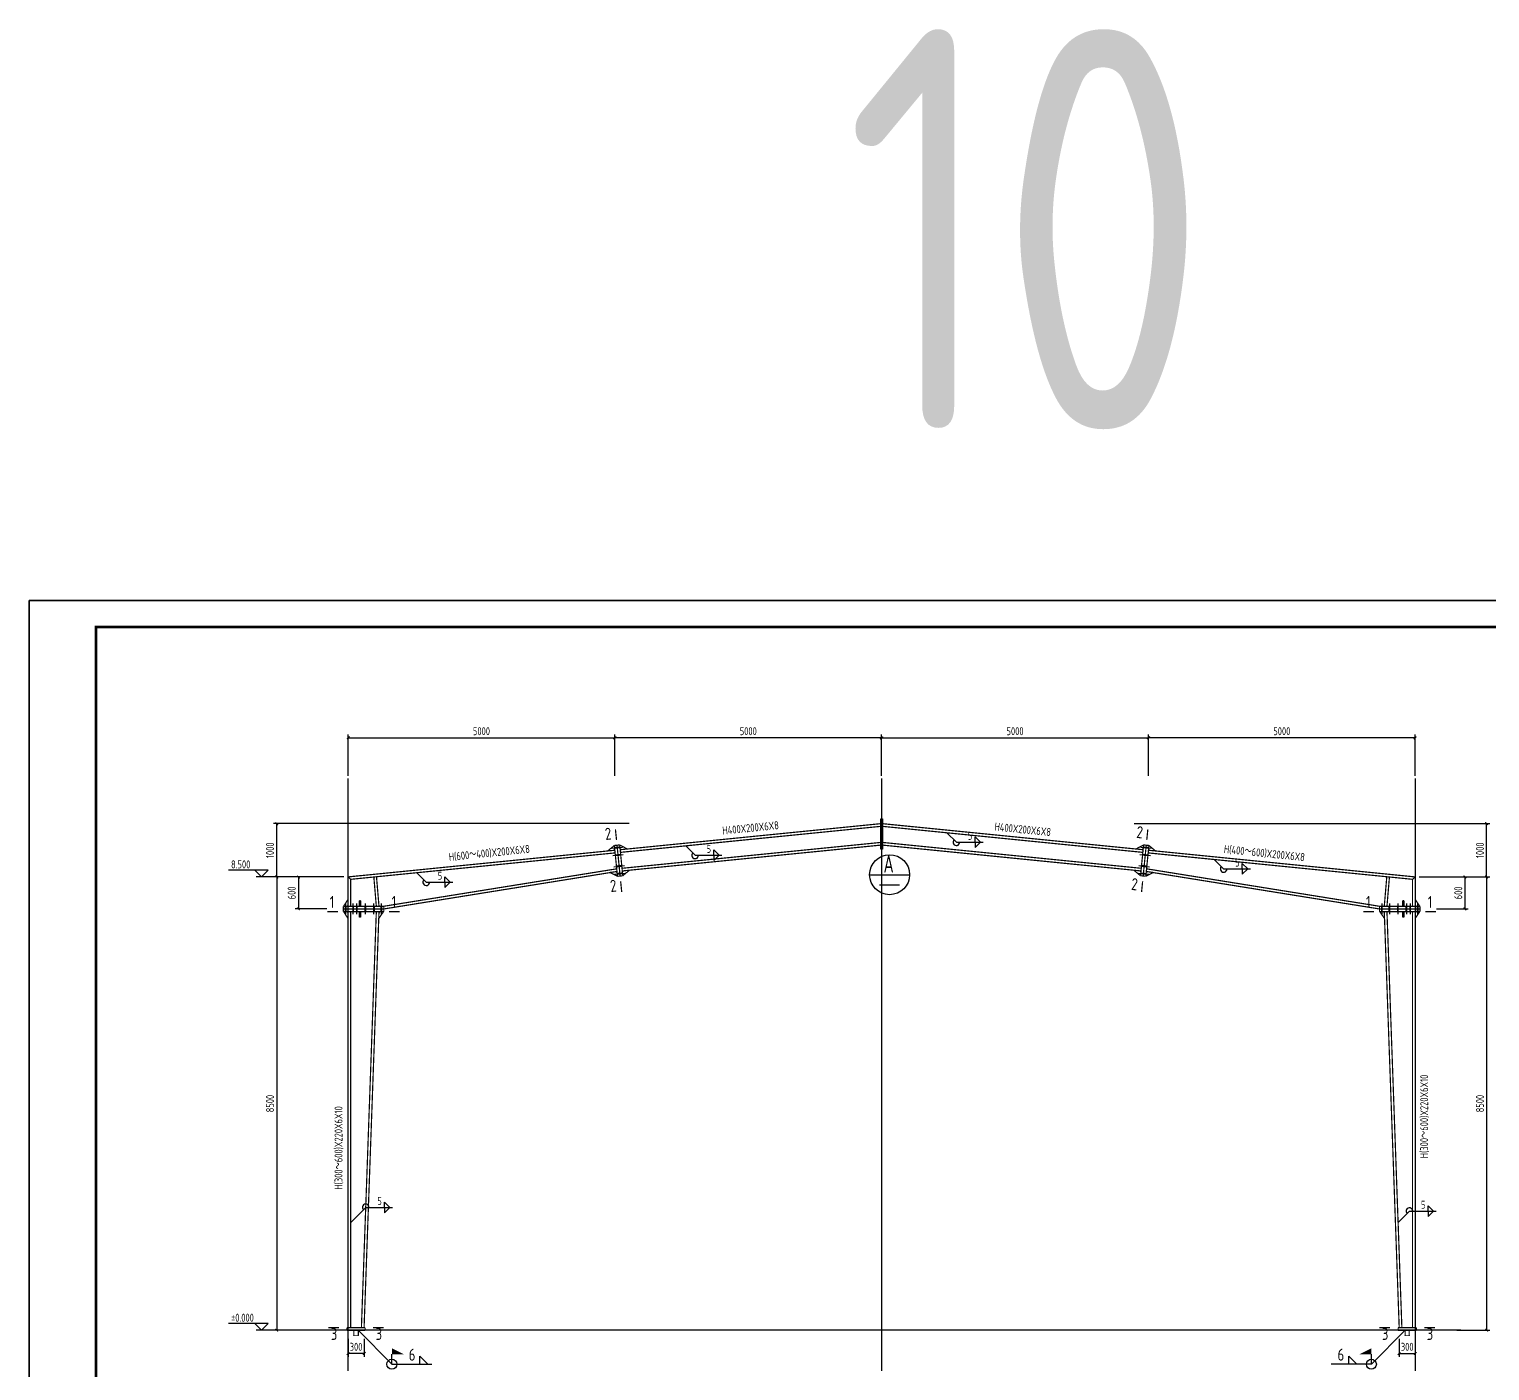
# Model space of a CAD drawing. Header units: millimetres. Extents: x 866561 to 876967, y 40200 to 44891.
# Drawn here: x 875132 to 875680, y 40513 to 41016 of the extents above; entities that cross this region are included whole.
import ezdxf
from ezdxf.enums import TextEntityAlignment as Align

# ---------------------------------------------------------------- set-up
doc = ezdxf.new("R2010")
doc.units = ezdxf.units.MM
doc.header["$LTSCALE"] = 1000
doc.header["$MEASUREMENT"] = 0
doc.linetypes.add('DOTE', pattern=[2.42, 2, -0.2, 0.02, -0.2])
for name, color, linetype in [('10', 7, 'Continuous'), ('114', 2, 'Continuous'), ('116', 1, 'Continuous'), ('14', 2, 'Continuous'), ('1530', 253, 'Continuous'), ('1534', 7, 'Continuous'), ('DOTE', 1, 'DOTE'), ('柱子', 8, 'Continuous'), ('标准截面(白色)', 7, 'Continuous'), ('梁集中标注', 2, 'Continuous'), ('焊缝标注', 3, 'Continuous'), ('索引符号标注', 253, 'Continuous')]:
    doc.layers.add(name, color=color, linetype=linetype)
doc.styles.add('GBHZ', font='gbenor.shx', dxfattribs={"width": 0.9, "bigfont": 'gbcbig.shx'})
doc.dimstyles.new('Y50', dxfattribs={"dimscale": 0, "dimtxt": 3, "dimasz": 0.01, "dimexe": 1.2, "dimexo": 1, "dimgap": 1, "dimtad": 1, "dimdec": 0, "dimlfac": 50, "dimzin": 0, "dimdsep": 46, "dimtxsty": 'GBHZ', "dimblk1": 'DX', "dimblk2": 'DX', "dimsah": 1, "dimcen": 0.09, "dimdle": 1, "dimadec": 0, "dimazin": 0, "dimtfac": 1, "dimtdec": 0, "dimtix": 1, "dimtmove": 2, "dimatfit": 3, "dimldrblk": 'DX', "dimfxl": 0, "dimtolj": 1, "dimtzin": 0, "dimarcsym": 0})

# ---------------------------------------------------------------- blocks, each defined once
blk = doc.blocks.new('DX')
at = {"color": 0, "linetype": 'ByBlock', "const_width": 40}
blk.add_lwpolyline([(-54, -51), (46, 49)], dxfattribs=at)
blk = doc.blocks.new('*D664')
at = {"color": 0, "lineweight": -2}
for p, q in [((875238.07, 40698.44), (875223.66, 40698.44)), ((875224.86, 40698.43), (875224.86, 40528.45)), ((875236.07, 40528.44), (875223.66, 40528.44))]:
    blk.add_line(p, q, dxfattribs=at)
at = {"layer": 'Defpoints', "color": 0}
for p in [(875239.07, 40698.44), (875224.86, 40528.44), (875237.07, 40528.44)]:
    blk.add_point(p, dxfattribs=at)
at = {"color": 0, "lineweight": -2, "xscale": 0.01, "yscale": 0.01, "zscale": 0.01}
for p, rotation in [((875224.86, 40698.44), 90), ((875224.86, 40528.44), 270)]:
    blk.add_blockref('DX', p, dxfattribs=dict(at, rotation=rotation))
at = {"color": 0, "insert": (875222.36, 40613.44), "char_height": 3, "attachment_point": 5, "rotation": 90, "style": 'GBHZ'}
blk.add_mtext('\\A1;8500', dxfattribs=at)
blk = doc.blocks.new('*D665')
at = {"color": 0, "lineweight": -2}
for p, q in [((875356.96, 40718.44), (875223.66, 40718.44)), ((875224.86, 40698.45), (875224.86, 40718.43)), ((875250.07, 40698.44), (875223.66, 40698.44))]:
    blk.add_line(p, q, dxfattribs=at)
at = {"layer": 'Defpoints', "color": 0}
for p in [(875224.86, 40718.44), (875357.96, 40718.44), (875251.07, 40698.44)]:
    blk.add_point(p, dxfattribs=at)
at = {"color": 0, "lineweight": -2, "xscale": 0.01, "yscale": 0.01, "zscale": 0.01}
for p, rotation in [((875224.86, 40718.44), 90), ((875224.86, 40698.44), 270)]:
    blk.add_blockref('DX', p, dxfattribs=dict(at, rotation=rotation))
at = {"color": 0, "insert": (875222.36, 40708.44), "char_height": 3, "attachment_point": 5, "rotation": 90, "style": 'GBHZ'}
blk.add_mtext('\\A1;1000', dxfattribs=at)
blk = doc.blocks.new('*D721')
at = {"color": 0, "lineweight": -2}
for p, q in [((875251.62, 40525.18), (875251.62, 40518.52)), ((875257.62, 40525.18), (875257.62, 40518.52)), ((875251.61, 40519.72), (875251.6, 40519.72)), ((875257.62, 40519.72), (875251.62, 40519.72)), ((875257.63, 40519.72), (875257.64, 40519.72))]:
    blk.add_line(p, q, dxfattribs=at)
at = {"layer": 'Defpoints', "color": 0}
for p in [(875251.62, 40526.18), (875257.62, 40526.18), (875251.62, 40519.72)]:
    blk.add_point(p, dxfattribs=at)
at = {"color": 0, "lineweight": -2, "xscale": 0.01, "yscale": 0.01, "zscale": 0.01}
blk.add_blockref('DX', (875251.62, 40519.72), dxfattribs=at)
at = {"color": 0, "lineweight": -2, "xscale": 0.01, "yscale": 0.01, "zscale": 0.01, "rotation": 180}
blk.add_blockref('DX', (875257.62, 40519.72), dxfattribs=at)
at = {"color": 0, "insert": (875254.62, 40522.22), "char_height": 3, "attachment_point": 5, "style": 'GBHZ'}
blk.add_mtext('\\A1;300', dxfattribs=at)
blk = doc.blocks.new('*D722')
at = {"color": 0, "lineweight": -2}
for p, q in [((875645.62, 40525.18), (875645.62, 40518.52)), ((875651.62, 40525.18), (875651.62, 40518.52)), ((875645.61, 40519.72), (875645.6, 40519.72)), ((875645.62, 40519.72), (875651.62, 40519.72)), ((875651.63, 40519.72), (875651.64, 40519.72))]:
    blk.add_line(p, q, dxfattribs=at)
at = {"layer": 'Defpoints', "color": 0}
for p in [(875645.62, 40526.18), (875651.62, 40526.18), (875651.62, 40519.72)]:
    blk.add_point(p, dxfattribs=at)
at = {"color": 0, "lineweight": -2, "xscale": 0.01, "yscale": 0.01, "zscale": 0.01}
blk.add_blockref('DX', (875645.62, 40519.72), dxfattribs=at)
at = {"color": 0, "lineweight": -2, "xscale": 0.01, "yscale": 0.01, "zscale": 0.01, "rotation": 180}
blk.add_blockref('DX', (875651.62, 40519.72), dxfattribs=at)
at = {"color": 0, "insert": (875648.62, 40522.22), "char_height": 3, "attachment_point": 5, "style": 'GBHZ'}
blk.add_mtext('\\A1;300', dxfattribs=at)
blk = doc.blocks.new('*D723')
at = {"color": 0, "lineweight": -2}
for p, q in [((875251.62, 40736.39), (875251.62, 40751.79)), ((875251.63, 40750.59), (875351.61, 40750.59)), ((875351.62, 40736.39), (875351.62, 40751.79))]:
    blk.add_line(p, q, dxfattribs=at)
at = {"layer": 'Defpoints', "color": 0}
for p in [(875351.62, 40750.59), (875251.62, 40735.39), (875351.62, 40735.39)]:
    blk.add_point(p, dxfattribs=at)
at = {"color": 0, "lineweight": -2, "xscale": 0.01, "yscale": 0.01, "zscale": 0.01, "rotation": 180}
blk.add_blockref('DX', (875251.62, 40750.59), dxfattribs=at)
at = {"color": 0, "lineweight": -2, "xscale": 0.01, "yscale": 0.01, "zscale": 0.01}
blk.add_blockref('DX', (875351.62, 40750.59), dxfattribs=at)
at = {"color": 0, "insert": (875301.62, 40753.09), "char_height": 3, "attachment_point": 5, "style": 'GBHZ'}
blk.add_mtext('\\A1;5000', dxfattribs=at)
blk = doc.blocks.new('*D724')
at = {"color": 0, "lineweight": -2}
for p, q in [((875351.62, 40736.39), (875351.62, 40751.79)), ((875451.61, 40750.59), (875351.63, 40750.59)), ((875451.62, 40736.39), (875451.62, 40751.79))]:
    blk.add_line(p, q, dxfattribs=at)
at = {"layer": 'Defpoints', "color": 0}
for p in [(875351.62, 40750.59), (875351.62, 40735.39), (875451.62, 40735.39)]:
    blk.add_point(p, dxfattribs=at)
at = {"color": 0, "lineweight": -2, "xscale": 0.01, "yscale": 0.01, "zscale": 0.01, "rotation": 180}
blk.add_blockref('DX', (875351.62, 40750.59), dxfattribs=at)
at = {"color": 0, "lineweight": -2, "xscale": 0.01, "yscale": 0.01, "zscale": 0.01}
blk.add_blockref('DX', (875451.62, 40750.59), dxfattribs=at)
at = {"color": 0, "insert": (875401.62, 40753.09), "char_height": 3, "attachment_point": 5, "style": 'GBHZ'}
blk.add_mtext('\\A1;5000', dxfattribs=at)
blk = doc.blocks.new('*D725')
at = {"color": 0, "lineweight": -2}
for p, q in [((875551.62, 40736.39), (875551.62, 40751.79)), ((875651.61, 40750.59), (875551.63, 40750.59)), ((875651.62, 40736.39), (875651.62, 40751.79))]:
    blk.add_line(p, q, dxfattribs=at)
at = {"layer": 'Defpoints', "color": 0}
for p in [(875551.62, 40750.59), (875551.62, 40735.39), (875651.62, 40735.39)]:
    blk.add_point(p, dxfattribs=at)
at = {"color": 0, "lineweight": -2, "xscale": 0.01, "yscale": 0.01, "zscale": 0.01, "rotation": 180}
blk.add_blockref('DX', (875551.62, 40750.59), dxfattribs=at)
at = {"color": 0, "lineweight": -2, "xscale": 0.01, "yscale": 0.01, "zscale": 0.01}
blk.add_blockref('DX', (875651.62, 40750.59), dxfattribs=at)
at = {"color": 0, "insert": (875601.62, 40753.09), "char_height": 3, "attachment_point": 5, "style": 'GBHZ'}
blk.add_mtext('\\A1;5000', dxfattribs=at)
blk = doc.blocks.new('*D726')
at = {"color": 0, "lineweight": -2}
for p, q in [((875451.62, 40736.39), (875451.62, 40751.79)), ((875451.63, 40750.59), (875551.61, 40750.59)), ((875551.62, 40736.39), (875551.62, 40751.79))]:
    blk.add_line(p, q, dxfattribs=at)
at = {"layer": 'Defpoints', "color": 0}
for p in [(875551.62, 40750.59), (875451.62, 40735.39), (875551.62, 40735.39)]:
    blk.add_point(p, dxfattribs=at)
at = {"color": 0, "lineweight": -2, "xscale": 0.01, "yscale": 0.01, "zscale": 0.01, "rotation": 180}
blk.add_blockref('DX', (875451.62, 40750.59), dxfattribs=at)
at = {"color": 0, "lineweight": -2, "xscale": 0.01, "yscale": 0.01, "zscale": 0.01}
blk.add_blockref('DX', (875551.62, 40750.59), dxfattribs=at)
at = {"color": 0, "insert": (875501.62, 40753.09), "char_height": 3, "attachment_point": 5, "style": 'GBHZ'}
blk.add_mtext('\\A1;5000', dxfattribs=at)
blk = doc.blocks.new('*D814')
at = {"color": 0, "lineweight": -2}
for p, q in [((875245.47, 40698.44), (875231.79, 40698.44)), ((875232.99, 40698.43), (875232.99, 40686.44)), ((875243.68, 40686.43), (875231.79, 40686.43))]:
    blk.add_line(p, q, dxfattribs=at)
at = {"layer": 'Defpoints', "color": 0}
for p in [(875246.47, 40698.44), (875232.99, 40686.43), (875244.68, 40686.43)]:
    blk.add_point(p, dxfattribs=at)
at = {"color": 0, "lineweight": -2, "xscale": 0.01, "yscale": 0.01, "zscale": 0.01}
for p, rotation in [((875232.99, 40698.44), 90), ((875232.99, 40686.43), 270)]:
    blk.add_blockref('DX', p, dxfattribs=dict(at, rotation=rotation))
at = {"color": 0, "insert": (875230.49, 40692.44), "char_height": 3, "attachment_point": 5, "rotation": 90, "style": 'GBHZ'}
blk.add_mtext('\\A1;600', dxfattribs=at)
blk = doc.blocks.new('*D816')
at = {"color": 0, "lineweight": -2}
for p, q in [((875665.16, 40698.44), (875679.57, 40698.44)), ((875678.37, 40698.43), (875678.37, 40528.45)), ((875667.16, 40528.44), (875679.57, 40528.44))]:
    blk.add_line(p, q, dxfattribs=at)
at = {"layer": 'Defpoints', "color": 0}
for p in [(875664.16, 40698.44), (875666.16, 40528.44), (875678.37, 40528.44)]:
    blk.add_point(p, dxfattribs=at)
at = {"color": 0, "lineweight": -2, "xscale": 0.01, "yscale": 0.01, "zscale": 0.01}
for p, rotation in [((875678.37, 40698.44), 90), ((875678.37, 40528.44), 270)]:
    blk.add_blockref('DX', p, dxfattribs=dict(at, rotation=rotation))
at = {"color": 0, "insert": (875675.87, 40613.44), "char_height": 3, "attachment_point": 5, "rotation": 90, "style": 'GBHZ'}
blk.add_mtext('\\A1;8500', dxfattribs=at)
blk = doc.blocks.new('*D817')
at = {"color": 0, "lineweight": -2}
for p, q in [((875546.27, 40718.44), (875679.57, 40718.44)), ((875678.37, 40698.45), (875678.37, 40718.43)), ((875653.16, 40698.44), (875679.57, 40698.44))]:
    blk.add_line(p, q, dxfattribs=at)
at = {"layer": 'Defpoints', "color": 0}
for p in [(875545.27, 40718.44), (875678.37, 40718.44), (875652.16, 40698.44)]:
    blk.add_point(p, dxfattribs=at)
at = {"color": 0, "lineweight": -2, "xscale": 0.01, "yscale": 0.01, "zscale": 0.01}
for p, rotation in [((875678.37, 40718.44), 90), ((875678.37, 40698.44), 270)]:
    blk.add_blockref('DX', p, dxfattribs=dict(at, rotation=rotation))
at = {"color": 0, "insert": (875675.87, 40708.44), "char_height": 3, "attachment_point": 5, "rotation": 90, "style": 'GBHZ'}
blk.add_mtext('\\A1;1000', dxfattribs=at)
blk = doc.blocks.new('*D815')
at = {"color": 0, "lineweight": -2}
for p, q in [((875657.76, 40698.44), (875671.45, 40698.44)), ((875670.25, 40698.43), (875670.25, 40686.44)), ((875659.56, 40686.43), (875671.45, 40686.43))]:
    blk.add_line(p, q, dxfattribs=at)
at = {"layer": 'Defpoints', "color": 0}
for p in [(875656.76, 40698.44), (875658.56, 40686.43), (875670.25, 40686.43)]:
    blk.add_point(p, dxfattribs=at)
at = {"color": 0, "lineweight": -2, "xscale": 0.01, "yscale": 0.01, "zscale": 0.01}
for p, rotation in [((875670.25, 40698.44), 90), ((875670.25, 40686.43), 270)]:
    blk.add_blockref('DX', p, dxfattribs=dict(at, rotation=rotation))
at = {"color": 0, "insert": (875667.75, 40692.44), "char_height": 3, "attachment_point": 5, "rotation": 90, "style": 'GBHZ'}
blk.add_mtext('\\A1;600', dxfattribs=at)

msp = doc.modelspace()

# ---------------------------------------------------------------- linework, layer by layer
for p, q in [((875132.094, 40208.139), (875132.094, 40802.139)), ((875132.094, 40802.139), (875132.094, 40208.139))]:
    msp.add_line(p, q)
at = {"color": 0}
for p, q in [((875973.094, 40802.139), (875132.094, 40802.139)), ((875132.094, 40802.139), (875973.094, 40802.139))]:
    msp.add_line(p, q, dxfattribs=at)
at = {"color": 0, "const_width": 1}
msp.add_lwpolyline([(875963.094, 40218.139), (875157.094, 40218.139), (875157.094, 40792.139), (875963.094, 40792.139)], close=True, dxfattribs=at)
at = {"layer": '10', "const_width": 0.45}
for points in [[(875351.835, 40716.301), (875352.233, 40712.321)], [(875551.398, 40716.301), (875551, 40712.321)], [(875354.186, 40692.798), (875353.788, 40696.779)], [(875549.049, 40692.818), (875549.447, 40696.799)], [(875243.822, 40685.432), (875247.822, 40685.432)], [(875271.007, 40685.432), (875267.007, 40685.432)], [(875632.226, 40685.432), (875636.226, 40685.432)], [(875659.411, 40685.432), (875655.411, 40685.432)], [(875244.217, 40529.441), (875248.217, 40529.441)], [(875265.017, 40529.441), (875261.017, 40529.441)], [(875638.217, 40529.441), (875642.217, 40529.441)], [(875659.017, 40529.441), (875655.017, 40529.441)]]:
    msp.add_lwpolyline(points, dxfattribs=at)
at = {"layer": '114'}
for p, q in [((875350.532, 40709.237), (875354.512, 40709.635)), ((875350.811, 40706.45), (875354.791, 40706.848)), ((875548.442, 40706.848), (875552.423, 40706.45)), ((875548.721, 40709.635), (875552.701, 40709.237)), ((875351.228, 40702.272), (875355.209, 40702.67)), ((875351.507, 40699.485), (875355.487, 40699.883)), ((875547.746, 40699.883), (875551.726, 40699.485)), ((875548.024, 40702.669), (875552.005, 40702.271)), ((875250.716, 40684.432), (875250.716, 40688.432)), ((875253.517, 40684.432), (875253.517, 40688.432)), ((875254.917, 40684.432), (875254.917, 40688.432)), ((875258.116, 40684.432), (875258.116, 40688.432)), ((875261.306, 40684.432), (875261.306, 40688.432)), ((875264.107, 40684.432), (875264.107, 40688.432)), ((875639.126, 40688.432), (875639.126, 40684.432)), ((875641.926, 40688.432), (875641.926, 40684.432)), ((875645.116, 40688.432), (875645.116, 40684.432)), ((875648.316, 40688.432), (875648.316, 40684.432)), ((875649.716, 40688.432), (875649.716, 40684.432)), ((875652.517, 40688.432), (875652.517, 40684.432))]:
    msp.add_line(p, q, dxfattribs=at)
at = {"layer": '114', "color": 1, "const_width": 0.7}
for points in [[(875351.527, 40709.336), (875353.517, 40709.535)], [(875351.806, 40706.55), (875353.796, 40706.749)], [(875549.437, 40706.749), (875551.427, 40706.55)], [(875549.716, 40709.535), (875551.706, 40709.336)], [(875352.223, 40702.372), (875354.213, 40702.571)], [(875352.502, 40699.585), (875354.492, 40699.784)], [(875548.741, 40699.784), (875550.731, 40699.585)], [(875549.019, 40702.57), (875551.01, 40702.371)], [(875250.716, 40685.432), (875250.716, 40687.432)], [(875253.517, 40685.432), (875253.517, 40687.432)], [(875254.917, 40685.432), (875254.917, 40687.432)], [(875258.116, 40685.432), (875258.116, 40687.432)], [(875261.306, 40685.432), (875261.306, 40687.432)], [(875264.107, 40685.432), (875264.107, 40687.432)], [(875639.126, 40687.432), (875639.126, 40685.432)], [(875641.926, 40687.432), (875641.926, 40685.432)], [(875645.116, 40687.432), (875645.116, 40685.432)], [(875648.316, 40687.432), (875648.316, 40685.432)], [(875649.716, 40687.432), (875649.716, 40685.432)], [(875652.517, 40687.432), (875652.517, 40685.432)]]:
    msp.add_lwpolyline(points, dxfattribs=at)
at = {"layer": '116', "const_width": 0.2}
for points in [[(875253.617, 40528.441), (875253.617, 40526.441)], [(875253.617, 40526.441), (875255.617, 40526.441)], [(875253.917, 40528.441), (875253.917, 40526.441)], [(875255.317, 40528.441), (875255.317, 40526.441)], [(875255.617, 40528.441), (875255.617, 40526.441)], [(875647.617, 40528.441), (875647.617, 40526.441)], [(875649.617, 40526.441), (875647.617, 40526.441)], [(875647.917, 40528.441), (875647.917, 40526.441)], [(875649.317, 40528.441), (875649.317, 40526.441)], [(875649.617, 40528.441), (875649.617, 40526.441)]]:
    msp.add_lwpolyline(points, dxfattribs=at)
at = {"layer": '14', "const_width": 0.45}
for points in [[(875351.437, 40710.232), (875352.432, 40710.331)], [(875352.432, 40710.331), (875353.428, 40710.431)], [(875352.432, 40710.331), (875353.589, 40698.769)], [(875353.589, 40698.769), (875352.432, 40710.331)], [(875353.428, 40710.431), (875354.584, 40698.868)], [(875353.567, 40709.038), (875353.428, 40710.431)], [(875353.428, 40710.431), (875356.293, 40708.908)], [(875546.94, 40708.908), (875549.806, 40710.431)], [(875548.651, 40698.888), (875549.806, 40710.431)], [(875550.801, 40710.331), (875549.646, 40698.789)], [(875549.646, 40698.789), (875550.801, 40710.331)], [(875549.806, 40710.431), (875549.666, 40709.038)], [(875549.806, 40710.431), (875550.801, 40710.331)], [(875550.801, 40710.331), (875551.796, 40710.232)], [(875348.93, 40708.172), (875351.437, 40710.232)], [(875351.219, 40708.401), (875348.93, 40708.172)], [(875351.577, 40708.839), (875351.219, 40708.401)], [(875352.594, 40698.669), (875351.437, 40710.232)], [(875351.437, 40710.232), (875351.577, 40708.839)], [(875354.005, 40708.679), (875353.567, 40709.038)], [(875356.293, 40708.908), (875354.005, 40708.679)], [(875549.228, 40708.679), (875546.94, 40708.908)], [(875549.666, 40709.038), (875549.228, 40708.679)], [(875551.796, 40710.232), (875550.641, 40698.689)], [(875551.656, 40708.839), (875551.796, 40710.232)], [(875552.015, 40708.401), (875551.656, 40708.839)], [(875551.796, 40710.232), (875554.303, 40708.172)], [(875554.303, 40708.172), (875552.015, 40708.401)], [(875349.739, 40700.102), (875352.017, 40700.424)], [(875352.592, 40698.689), (875349.739, 40700.102)], [(875352.017, 40700.424), (875352.452, 40700.082)], [(875352.452, 40700.082), (875352.592, 40698.689)], [(875354.442, 40700.281), (875354.801, 40700.719)], [(875354.582, 40698.888), (875354.442, 40700.281)], [(875357.089, 40700.948), (875354.582, 40698.888)], [(875354.801, 40700.719), (875357.089, 40700.948)], [(875548.651, 40698.888), (875546.144, 40700.948)], [(875546.144, 40700.948), (875548.432, 40700.719)], [(875548.432, 40700.719), (875548.791, 40700.281)], [(875548.791, 40700.281), (875548.651, 40698.888)], [(875553.494, 40700.102), (875550.641, 40698.689)], [(875550.641, 40698.689), (875550.781, 40700.082)], [(875550.781, 40700.082), (875551.217, 40700.424)], [(875551.217, 40700.424), (875553.494, 40700.102)], [(875251.616, 40687.432), (875251.616, 40698.441)], [(875251.616, 40698.441), (875252.616, 40697.536)], [(875252.616, 40697.536), (875252.616, 40687.432)], [(875261.277, 40698.402), (875262.268, 40698.501)], [(875262.206, 40687.432), (875261.277, 40698.402)], [(875262.268, 40698.501), (875263.207, 40687.432)], [(875353.589, 40698.769), (875352.594, 40698.669)], [(875354.584, 40698.868), (875353.589, 40698.769)], [(875549.646, 40698.789), (875548.651, 40698.888)], [(875550.641, 40698.689), (875549.646, 40698.789)], [(875640.965, 40698.501), (875640.026, 40687.432)], [(875641.955, 40698.402), (875640.965, 40698.501)], [(875641.026, 40687.432), (875641.955, 40698.402)], [(875650.616, 40697.536), (875651.617, 40698.441)], [(875650.616, 40687.432), (875650.616, 40697.536)], [(875651.617, 40698.441), (875651.617, 40687.432)], [(875249.917, 40687.432), (875251.616, 40690.032)], [(875251.616, 40690.032), (875251.616, 40687.832)], [(875255.817, 40687.432), (875255.817, 40689.532)], [(875255.817, 40689.532), (875256.317, 40689.532)], [(875256.317, 40689.532), (875256.317, 40687.432)], [(875647.416, 40689.532), (875646.916, 40689.532)], [(875646.916, 40689.532), (875646.916, 40687.432)], [(875647.416, 40687.432), (875647.416, 40689.532)], [(875651.617, 40687.832), (875651.617, 40690.032)], [(875651.617, 40690.032), (875653.317, 40687.432)], [(875249.822, 40687.432), (875265.007, 40687.432)], [(875249.822, 40686.432), (875249.822, 40687.432)], [(875249.822, 40686.432), (875265.007, 40686.432)], [(875249.822, 40685.432), (875249.822, 40686.432)], [(875265.007, 40686.432), (875249.822, 40686.432)], [(875265.007, 40685.432), (875249.822, 40685.432)], [(875251.216, 40687.432), (875249.917, 40687.432)], [(875251.616, 40682.832), (875249.917, 40685.432)], [(875249.917, 40685.432), (875251.216, 40685.432)], [(875251.616, 40687.832), (875251.216, 40687.432)], [(875251.216, 40685.432), (875251.616, 40685.032)], [(875252.616, 40687.432), (875251.616, 40687.432)], [(875251.616, 40685.032), (875251.616, 40682.832)], [(875256.317, 40687.432), (875255.817, 40687.432)], [(875255.817, 40685.432), (875255.817, 40683.332)], [(875256.317, 40685.432), (875255.817, 40685.432)], [(875255.817, 40683.332), (875256.317, 40683.332)], [(875256.317, 40683.332), (875256.317, 40685.432)], [(875263.207, 40687.432), (875262.206, 40687.432)], [(875264.907, 40685.432), (875263.115, 40682.834)], [(875263.115, 40682.834), (875263.193, 40685.033)], [(875263.193, 40685.033), (875263.607, 40685.432)], [(875263.607, 40685.432), (875264.907, 40685.432)], [(875265.007, 40687.432), (875265.007, 40686.432)], [(875265.007, 40686.432), (875265.007, 40685.432)], [(875638.226, 40687.432), (875653.411, 40687.432)], [(875638.226, 40686.432), (875638.226, 40687.432)], [(875638.226, 40686.432), (875653.411, 40686.432)], [(875638.226, 40685.432), (875638.226, 40686.432)], [(875653.411, 40686.432), (875638.226, 40686.432)], [(875653.411, 40685.432), (875638.226, 40685.432)], [(875640.118, 40682.834), (875638.326, 40685.432)], [(875638.326, 40685.432), (875639.626, 40685.432)], [(875639.626, 40685.432), (875640.04, 40685.033)], [(875640.026, 40687.432), (875641.026, 40687.432)], [(875640.04, 40685.033), (875640.118, 40682.834)], [(875646.916, 40687.432), (875647.416, 40687.432)], [(875646.916, 40683.332), (875646.916, 40685.432)], [(875646.916, 40685.432), (875647.416, 40685.432)], [(875647.416, 40683.332), (875646.916, 40683.332)], [(875647.416, 40685.432), (875647.416, 40683.332)], [(875651.617, 40687.432), (875650.616, 40687.432)], [(875652.017, 40687.432), (875651.617, 40687.832)], [(875653.317, 40685.432), (875651.617, 40682.832)], [(875651.617, 40685.032), (875652.017, 40685.432)], [(875651.617, 40682.832), (875651.617, 40685.032)], [(875653.317, 40687.432), (875652.017, 40687.432)], [(875652.017, 40685.432), (875653.317, 40685.432)], [(875653.411, 40687.432), (875653.411, 40686.432)], [(875653.411, 40686.432), (875653.411, 40685.432)], [(875251.216, 40528.441), (875251.216, 40529.441)], [(875251.216, 40529.441), (875258.017, 40529.441)], [(875258.017, 40528.441), (875251.216, 40528.441)], [(875258.017, 40529.441), (875258.017, 40528.441)], [(875645.217, 40528.441), (875645.217, 40529.441)], [(875645.217, 40529.441), (875652.017, 40529.441)], [(875652.017, 40528.441), (875645.217, 40528.441)], [(875652.017, 40529.441), (875652.017, 40528.441)]]:
    msp.add_lwpolyline(points, dxfattribs=at)
at = {"layer": '1530'}
for p, q in [((875223.661, 40698.441), (875217.189, 40698.441)), ((875223.661, 40528.441), (875217.189, 40528.441))]:
    msp.add_line(p, q, dxfattribs=at)
at = {"layer": '1534'}
for points in [[(875216.689, 40700.941), (875219.189, 40698.441), (875221.689, 40700.941), (875206.755, 40700.941)], [(875216.689, 40530.941), (875219.189, 40528.441), (875221.689, 40530.941), (875206.755, 40530.941)]]:
    msp.add_lwpolyline(points, dxfattribs=at)
at = {"layer": 'DOTE', "linetype": 'DOTE'}
for p, q in [((875251.616, 40513.228), (875251.616, 40735.39)), ((875451.617, 40735.39), (875451.617, 40513.228)), ((875651.617, 40735.39), (875651.617, 40513.228))]:
    msp.add_line(p, q, dxfattribs=at)
at = {"layer": '柱子'}
msp.add_line((875668.749, 40528.441), (875234.484, 40528.441), dxfattribs=at)
for points, const_width in [([(875353.607, 40708.64), (875451.217, 40718.401)], 0.45), ([(875353.706, 40707.644), (875451.217, 40717.396)], 0.45), ([(875451.217, 40708.843), (875451.217, 40720.271)], 0.45), ([(875451.217, 40720.271), (875452.017, 40720.271)], 0.34), ([(875452.017, 40708.843), (875452.017, 40720.271)], 0.45), ([(875452.017, 40718.401), (875549.626, 40708.64)], 0.45), ([(875452.017, 40717.396), (875549.527, 40707.644)], 0.45), ([(875354.303, 40701.674), (875451.217, 40711.366)], 0.45), ([(875354.403, 40700.679), (875451.217, 40710.361)], 0.45), ([(875452.017, 40711.366), (875548.93, 40701.674)], 0.45), ([(875452.017, 40710.361), (875548.83, 40700.679)], 0.45), ([(875251.616, 40698.441), (875351.617, 40708.441)], 0.45), ([(875252.616, 40697.536), (875351.716, 40707.445)], 0.45), ([(875451.217, 40708.843), (875452.017, 40708.843)], 0.34), ([(875551.517, 40707.445), (875650.616, 40697.536)], 0.45), ([(875551.617, 40708.441), (875651.617, 40698.441)], 0.45), ([(875265.007, 40687.432), (875352.313, 40701.476)], 0.45), ([(875265.007, 40686.422), (875352.413, 40700.48)], 0.45), ([(875550.821, 40700.48), (875638.211, 40686.425)], 0.45), ([(875550.92, 40701.476), (875638.211, 40687.435)], 0.45), ([(875251.616, 40529.441), (875251.616, 40685.432)], 0.45), ([(875251.616, 40685.432), (875252.616, 40685.432)], 0.45), ([(875252.616, 40529.441), (875252.616, 40685.432)], 0.45), ([(875256.616, 40529.441), (875262.206, 40685.432)], 0.45), ([(875257.617, 40529.441), (875263.207, 40685.432)], 0.45), ([(875262.206, 40685.432), (875263.207, 40685.432)], 0.45), ([(875645.617, 40529.441), (875640.026, 40685.432)], 0.45), ([(875641.026, 40685.432), (875640.026, 40685.432)], 0.45), ([(875646.617, 40529.441), (875641.026, 40685.432)], 0.45), ([(875650.616, 40529.441), (875650.616, 40685.432)], 0.45), ([(875651.617, 40685.432), (875650.616, 40685.432)], 0.45), ([(875651.617, 40529.441), (875651.617, 40685.432)], 0.45)]:
    msp.add_lwpolyline(points, dxfattribs=dict(at, const_width=const_width))
at = {"layer": '焊缝标注'}
for p, q in [((875476.094, 40714.988), (875479.62, 40711.442)), ((875479.62, 40711.442), (875489.62, 40711.442)), ((875486.62, 40713.442), (875488.62, 40711.442)), ((875486.62, 40711.442), (875486.62, 40713.442)), ((875486.62, 40709.442), (875488.62, 40711.442)), ((875486.62, 40711.442), (875486.62, 40709.442)), ((875378.184, 40710.092), (875381.709, 40706.547)), ((875381.709, 40706.547), (875391.709, 40706.547)), ((875388.709, 40708.547), (875390.709, 40706.547)), ((875388.709, 40706.547), (875388.709, 40708.547)), ((875388.709, 40704.547), (875390.709, 40706.547)), ((875388.709, 40706.547), (875388.709, 40704.547)), ((875277.391, 40700.013), (875280.917, 40696.468)), ((875576.292, 40704.968), (875579.817, 40701.423)), ((875579.817, 40701.423), (875589.817, 40701.423)), ((875586.817, 40703.423), (875588.817, 40701.423)), ((875586.817, 40701.423), (875586.817, 40703.423)), ((875586.817, 40699.423), (875588.817, 40701.423)), ((875586.817, 40701.423), (875586.817, 40699.423)), ((875280.917, 40696.468), (875290.917, 40696.468)), ((875287.917, 40698.468), (875289.917, 40696.468)), ((875287.917, 40696.468), (875287.917, 40698.468)), ((875287.917, 40694.468), (875289.917, 40696.468)), ((875287.917, 40696.468), (875287.917, 40694.468)), ((875252.616, 40568.858), (875258.276, 40574.513)), ((875258.276, 40574.513), (875268.276, 40574.513)), ((875265.276, 40576.513), (875267.276, 40574.513)), ((875265.276, 40574.513), (875265.276, 40576.513)), ((875265.276, 40572.513), (875267.276, 40574.513)), ((875265.276, 40574.513), (875265.276, 40572.513)), ((875656.463, 40575.099), (875658.463, 40573.099)), ((875656.463, 40573.099), (875656.463, 40575.099)), ((875645.219, 40568.858), (875649.463, 40573.099)), ((875649.463, 40573.099), (875659.463, 40573.099)), ((875656.463, 40571.099), (875658.463, 40573.099)), ((875656.463, 40573.099), (875656.463, 40571.099)), ((875255.367, 40528.441), (875268.059, 40515.677)), ((875647.867, 40528.441), (875635.174, 40515.677)), ((875268.059, 40515.677), (875268.059, 40519.427)), ((875635.174, 40515.677), (875635.174, 40519.427)), ((875268.059, 40515.677), (875283.059, 40515.677)), ((875278.559, 40518.677), (875281.559, 40515.677)), ((875278.559, 40515.677), (875278.559, 40518.677)), ((875635.174, 40515.677), (875620.174, 40515.677)), ((875626.711, 40518.677), (875629.711, 40515.677)), ((875626.711, 40515.677), (875626.711, 40518.677))]:
    msp.add_line(p, q, dxfattribs=at)
for centre in [(875268.059, 40515.677), (875635.174, 40515.677)]:
    msp.add_circle(centre, 1.875, dxfattribs=at)
for centre, start, end in [((875479.62, 40711.442), 134.84025, 0), ((875381.709, 40706.547), 134.84031, 0), ((875579.817, 40701.423), 134.84025, 0), ((875280.917, 40696.468), 134.84026, 0), ((875258.276, 40574.513), 0, 224.97719), ((875649.463, 40573.099), 0, 224.97724)]:
    msp.add_arc(centre, 1.25, start, end, dxfattribs=at)
for points in [[(875476.094, 40714.988), (875476.693, 40714.173), (875476.906, 40714.384)], [(875378.184, 40710.092), (875378.782, 40709.277), (875378.995, 40709.489)], [(875277.391, 40700.013), (875277.99, 40699.198), (875278.203, 40699.41)], [(875576.292, 40704.968), (875576.891, 40704.153), (875577.103, 40704.365)], [(875252.616, 40568.858), (875253.43, 40569.459), (875253.218, 40569.671)], [(875645.219, 40568.858), (875646.032, 40569.459), (875645.82, 40569.671)], [(875268.059, 40519.427), (875272.559, 40519.427), (875268.059, 40521.677)], [(875635.174, 40519.427), (875630.674, 40519.427), (875635.174, 40521.677)]]:
    msp.add_solid(points, dxfattribs=at)
at = {"layer": '索引符号标注'}
for p, q in [((875447.112, 40699.277), (875462.112, 40699.277)), ((875450.862, 40695.527), (875458.362, 40695.527))]:
    msp.add_line(p, q, dxfattribs=at)
msp.add_circle((875454.612, 40699.277), 7.5, dxfattribs=at)

# ---------------------------------------------------------------- texts
at = {"layer": '10', "style": 'GBHZ', "width": 0.9}
for rotation, p in [(5.71115, (875348.138, 40712.268)), (354.28978, (875546.975, 40713.08)), (5.7111, (875350.091, 40692.746)), (354.28978, (875545.025, 40693.578))]:
    msp.add_text('2', height=4.5, rotation=rotation, dxfattribs=at).set_placement(p)
for s, p in [('1', (875244.742, 40686.787)), ('1', (875267.927, 40686.787)), ('1', (875633.146, 40686.787)), ('1', (875656.331, 40686.787)), ('3', (875245.137, 40524.796)), ('3', (875261.937, 40524.796)), ('3', (875639.136, 40524.796)), ('3', (875655.936, 40524.796))]:
    msp.add_text(s, height=4.5, dxfattribs=at).set_placement(p)
at = {"layer": '1534', "style": 'GBHZ', "width": 0.9}
for s, p in [('8.500', (875207.753, 40701.641)), ('%%P0.000', (875207.753, 40531.641))]:
    msp.add_text(s, height=3, dxfattribs=at).set_placement(p)
at = {"layer": '标准截面(白色)', "style": 'GBHZ', "width": 0.9}
for s, rotation, p in [('H400X200X6X8', 5.71349, (875392.074, 40714.272)), ('H400X200X6X8', 354.28651, (875493.818, 40715.828)), ('H(600～400)X200X6X8', 5.88897, (875289.547, 40704.393)), ('H(400～600)X200X6X8', 354.11103, (875579.793, 40707.427)), ('H(300～600)X220X6X10', 90, (875656.475, 40592.942)), ('H(300～600)X220X6X10', 90, (875249.534, 40581.124))]:
    msp.add_text(s, height=3, rotation=rotation, dxfattribs=at).set_placement(p)
at = {"layer": '梁集中标注', "style": 'GBHZ', "width": 0.9}
msp.add_text('10', height=150, dxfattribs=at).set_placement((875437.703, 40866.341))
at = {"layer": '焊缝标注', "style": 'GBHZ', "width": 0.9}
for s, height, p in [('5', 3, (875483.92, 40712.342)), ('5', 3, (875386.009, 40707.447)), ('5', 3, (875584.117, 40702.323)), ('5', 3, (875285.217, 40697.368)), ('5', 3, (875262.576, 40575.413)), ('5', 3, (875653.763, 40573.999)), ('6', 4.5, (875274.359, 40517.027)), ('6', 4.5, (875622.511, 40517.027))]:
    msp.add_text(s, height=height, dxfattribs=at).set_placement(p)
at = {"layer": '焊缝标注', "style": 'GBHZ', "width": 0.839996}
msp.add_text('A', height=6.75, dxfattribs=at).set_placement((875452.349, 40700.051), (875456.129, 40700.051), align=Align.FIT)

# ---------------------------------------------------------------- dimensions: what is measured, and where the dimension line sits
for base, p1, p2, picture, middle in [((875351.617, 40750.593), (875251.616, 40735.39), (875351.617, 40735.39), '*D723', (875301.617, 40753.093)), ((875251.616, 40519.72), (875257.617, 40526.178), (875251.616, 40526.178), '*D721', (875254.617, 40522.22))]:
    dim = msp.add_linear_dim(base=base, p1=p1, p2=p2, dimstyle='Y50', override={"dimscale": 1})
    dim.commit()
    dim.dimension.update_dxf_attribs({"geometry": picture, "text_midpoint": middle})
for base, p1, p2, angle, picture, middle in [((875351.617, 40750.593), (875451.617, 40735.39), (875351.617, 40735.39), 180, '*D724', (875401.617, 40753.093)), ((875551.617, 40750.593), (875451.617, 40735.39), (875551.617, 40735.39), 0, '*D726', (875501.617, 40753.093)), ((875551.617, 40750.593), (875651.617, 40735.39), (875551.617, 40735.39), 180, '*D725', (875601.617, 40753.093)), ((875224.861, 40718.441), (875251.068, 40698.441), (875357.962, 40718.441), 90, '*D665', (875222.361, 40708.441)), ((875678.372, 40718.441), (875652.165, 40698.441), (875545.271, 40718.441), 90, '*D817', (875675.872, 40708.441)), ((875224.861, 40528.441), (875239.068, 40698.441), (875237.068, 40528.441), 90, '*D664', (875222.361, 40613.441)), ((875232.985, 40686.432), (875246.47, 40698.441), (875244.676, 40686.432), 90, '*D814', (875230.485, 40692.436)), ((875670.248, 40686.432), (875656.763, 40698.441), (875658.557, 40686.432), 90, '*D815', (875667.748, 40692.436)), ((875678.372, 40528.441), (875664.165, 40698.441), (875666.165, 40528.441), 90, '*D816', (875675.872, 40613.441)), ((875651.617, 40519.72), (875645.617, 40526.178), (875651.617, 40526.178), 180, '*D722', (875648.617, 40522.22))]:
    dim = msp.add_linear_dim(base=base, p1=p1, p2=p2, angle=angle, dimstyle='Y50', override={"dimscale": 1})
    dim.commit()
    dim.dimension.update_dxf_attribs({"geometry": picture, "text_midpoint": middle})

doc.saveas('drawing.dxf')
